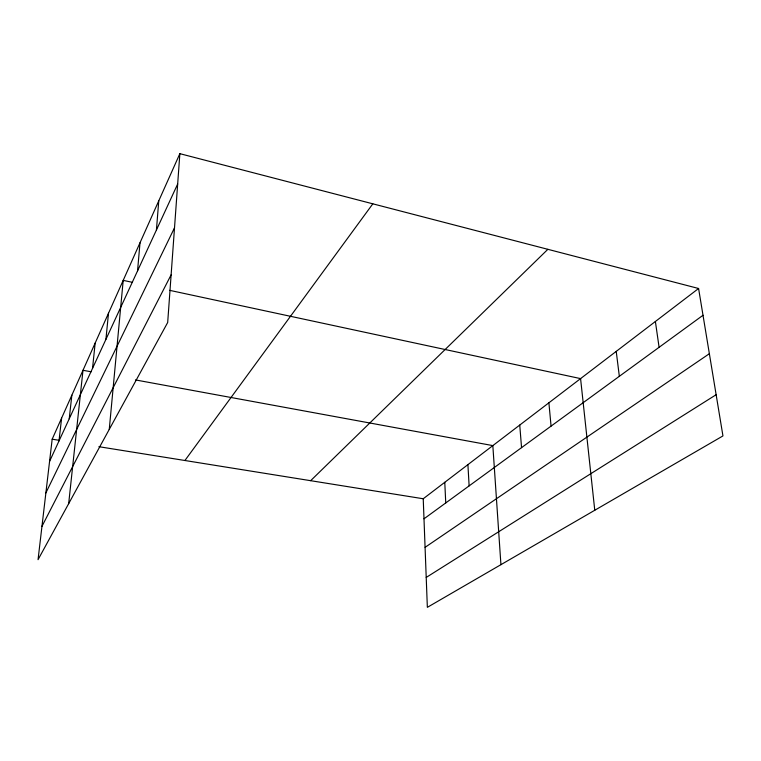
<?xml version="1.0" encoding="UTF-8"?>
<svg xmlns="http://www.w3.org/2000/svg" width="761" height="761" viewBox="0 0 761 761"><rect width="100%" height="100%" fill="white"/><g stroke="black" fill="none" stroke-linecap="round" stroke-linejoin="round"><path stroke-width="1.14" d="M179.862 153.665L167.686 322.493L38.05 559.677L52.176 439.192L179.862 153.665L698.588 288.495L722.95 435.929L427.349 607.335L423.23 498.759L698.588 288.495M156.424 230.012L158.764 200.837M137.551 270.878L140.005 242.797M109.261 429.394L123.206 280.362L132.5 282.35M105.922 339.339L108.5 313.237M92.547 368.295L95.154 343.078M68.671 503.649L82.987 370.284L91.149 371.787M69.232 418.788L71.848 395.197M58.997 440.942L61.612 418.084M49.579 461.347L177.674 184M45.869 492.928L174.516 227.786M41.96 526.346L171.12 274.835M184.913 460.5L372.823 203.824M310.65 480.686L547.863 249.323M423.991 518.812L703.012 315.273M425.076 547.34L709.366 353.713M426.217 577.428L716.139 394.712M52.176 439.192L59.187 440.315M98.911 446.697L423.23 498.759M135.458 379.929L492.833 445.604L500.928 564.662M169.655 290.341L580.576 378.607L594.769 510.25M655.383 321.484L659.093 347.311M616.229 351.382L619.34 376.315M548.89 402.797L551.069 426.112M519.744 425.057L521.551 447.649M467.91 464.638L469.128 485.889M444.776 482.303L445.746 502.945"/></g></svg>
